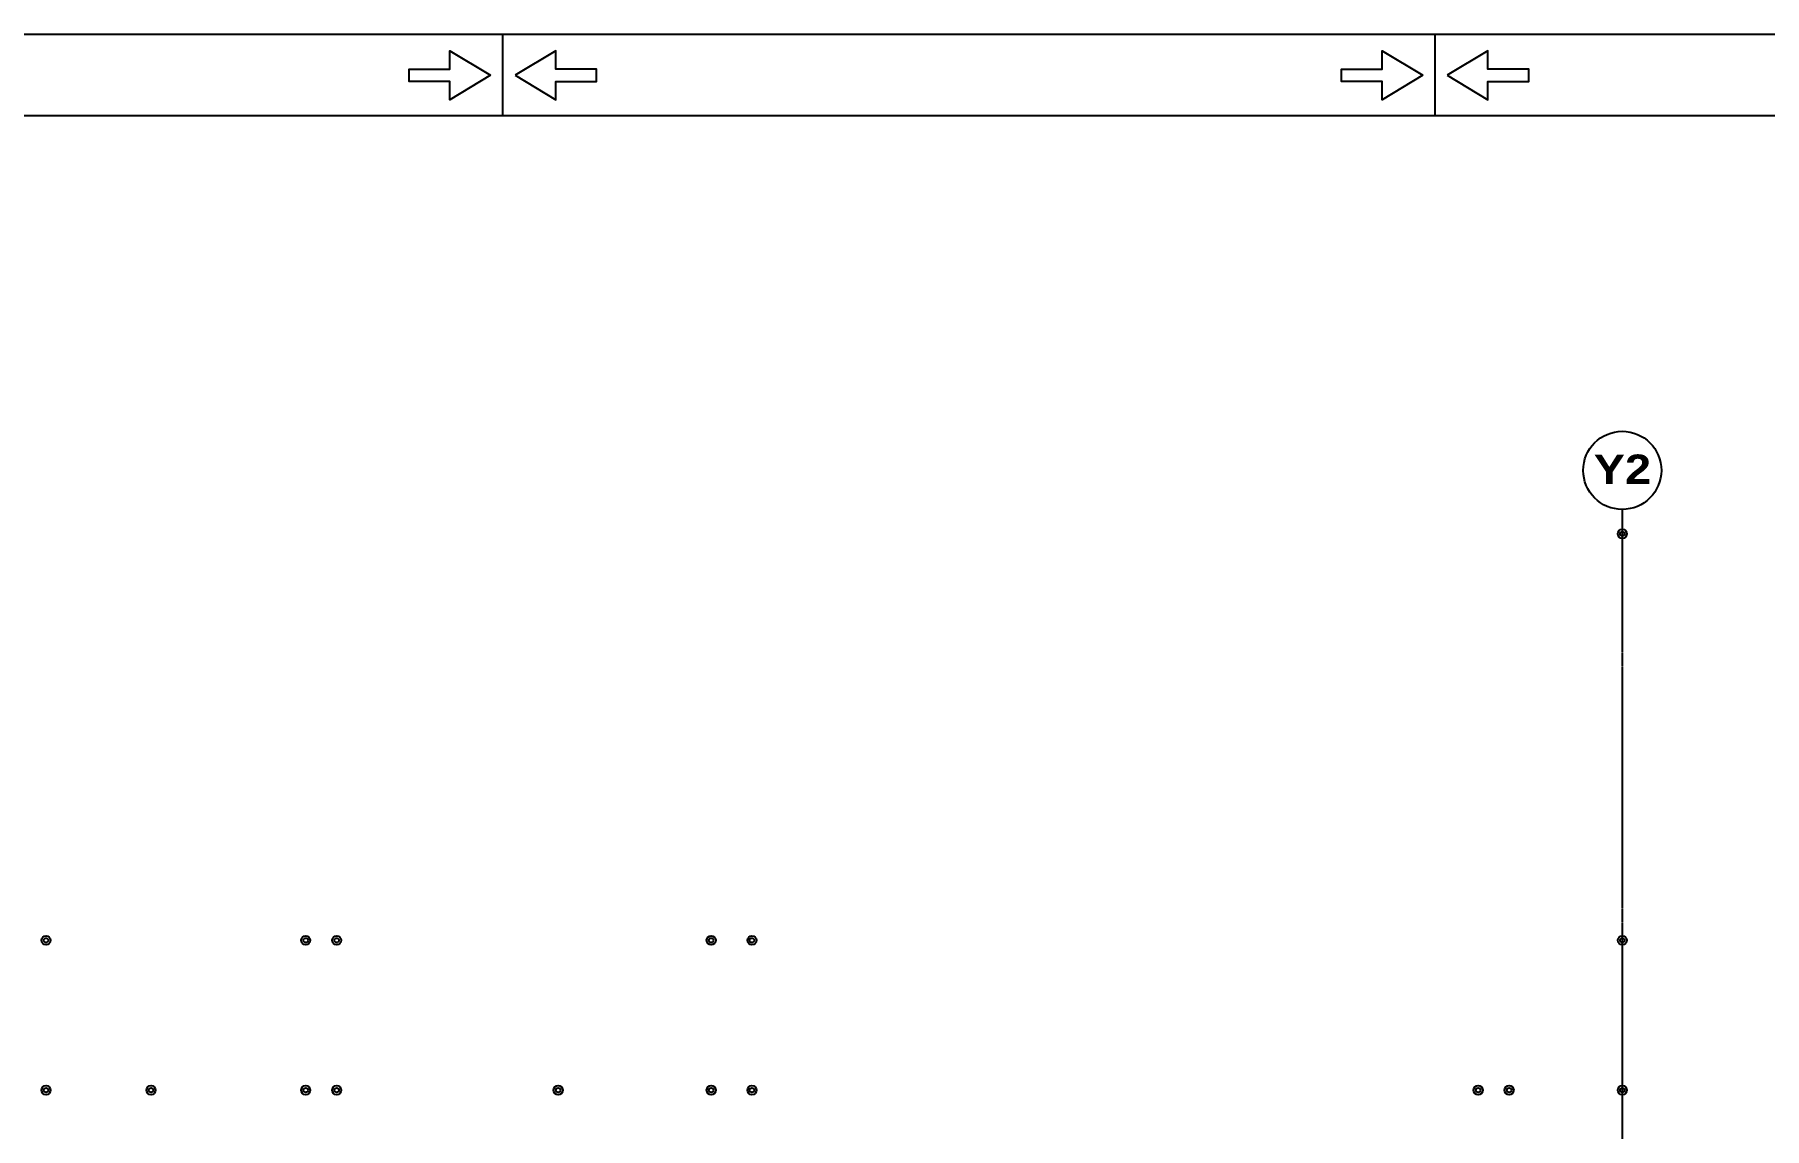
# Model space of a CAD drawing. Extents: x -15895 to 12929, y -2522 to 15173.
# Drawn here: x -14510 to -13447, y 14501 to 15173 of the extents above; entities that cross this region are included whole.
import ezdxf

# ---------------------------------------------------------------- set-up
doc = ezdxf.new("R2010")
doc.units = 0
doc.linetypes.add('ESTILO_TQS_0007', pattern=[2.1, 1.5, -0.2, 0.2, -0.2])
for name, color, linetype in [('MTH-179', 1, 'Continuous'), ('MTH-230', 1, 'Continuous'), ('MTH-EIXO-214', 4, 'Continuous'), ('MTH-MARGEM', 5, 'Continuous'), ('MTH-SIMB_COTA', 3, 'Continuous'), ('MTH-TXT-NEGRITO', 5, 'Continuous')]:
    doc.layers.add(name, color=color, linetype=linetype)
doc.styles.add('TQS_ARIAL_BLACK', font='ariblk.ttf')

msp = doc.modelspace()

# ---------------------------------------------------------------- linework, layer by layer
at = {"layer": 'MTH-179', "linetype": 'Continuous'}
for p, q in [((-8099.64, 15172.93), (-15894.64, 15172.93)), ((-14222.14, 15122.93), (-14222.14, 15172.93)), ((-13649.64, 15122.93), (-13649.64, 15172.93))]:
    msp.add_line(p, q, dxfattribs=at)
for points in [[(-14229.64, 15147.93), (-14254.64, 15132.93), (-14254.64, 15144.18), (-14279.64, 15144.18), (-14279.64, 15151.68), (-14254.64, 15151.68), (-14254.64, 15162.93), (-14229.64, 15147.93)], [(-14214.64, 15147.93), (-14189.64, 15132.93), (-14189.64, 15144.18), (-14164.64, 15144.18), (-14164.64, 15151.68), (-14189.64, 15151.68), (-14189.64, 15162.93), (-14214.64, 15147.93)], [(-13657.14, 15147.93), (-13682.14, 15132.93), (-13682.14, 15144.18), (-13707.14, 15144.18), (-13707.14, 15151.68), (-13682.14, 15151.68), (-13682.14, 15162.93), (-13657.14, 15147.93)], [(-13642.14, 15147.93), (-13617.14, 15132.93), (-13617.14, 15144.18), (-13592.14, 15144.18), (-13592.14, 15151.68), (-13617.14, 15151.68), (-13617.14, 15162.93), (-13642.14, 15147.93)]]:
    msp.add_lwpolyline(points, dxfattribs=at)
at = {"layer": 'MTH-230', "linetype": 'Continuous'}
msp.add_circle((-13534.66, 14905.16), 24, dxfattribs=at)
at = {"layer": 'MTH-EIXO-214', "linetype": 'ESTILO_TQS_0007'}
msp.add_line((-13534.66, 14881.16), (-13534.66, 12264.34), dxfattribs=at)
at = {"layer": 'MTH-MARGEM', "linetype": 'Continuous'}
msp.add_line((-8149.64, 15122.93), (-15719.64, 15122.93), dxfattribs=at)
at = {"layer": 'MTH-SIMB_COTA', "linetype": 'Continuous'}
for centre, radius in [((-13534.66, 14866.16), 2.8), ((-13534.66, 14866.16), 2.8), ((-13534.66, 14866.16), 1.4), ((-13534.66, 14866.16), 1.4), ((-14502.66, 14616.41), 2.8), ((-14502.66, 14616.41), 2.8), ((-14502.66, 14616.41), 1.4), ((-14502.66, 14616.41), 1.4), ((-14343.16, 14616.41), 2.8), ((-14343.16, 14616.41), 2.8), ((-14343.16, 14616.41), 1.4), ((-14343.16, 14616.41), 1.4), ((-14324.16, 14616.41), 2.8), ((-14324.16, 14616.41), 2.8), ((-14324.16, 14616.41), 1.4), ((-14324.16, 14616.41), 1.4), ((-14094.16, 14616.41), 2.8), ((-14094.16, 14616.41), 2.8), ((-14094.16, 14616.41), 1.4), ((-14094.16, 14616.41), 1.4), ((-14069.16, 14616.41), 2.8), ((-14069.16, 14616.41), 2.8), ((-14069.16, 14616.41), 1.4), ((-14069.16, 14616.41), 1.4), ((-13534.66, 14616.41), 2.8), ((-13534.66, 14616.41), 2.8), ((-13534.66, 14616.41), 1.4), ((-13534.66, 14616.41), 1.4), ((-14502.66, 14524.35), 2.8), ((-14502.66, 14524.35), 1.4), ((-14438.16, 14524.35), 2.8), ((-14438.16, 14524.35), 2.8), ((-14438.16, 14524.35), 1.4), ((-14438.16, 14524.35), 1.4), ((-14343.16, 14524.35), 2.8), ((-14343.16, 14524.35), 1.4), ((-14324.16, 14524.35), 2.8), ((-14324.16, 14524.35), 1.4), ((-14188.16, 14524.35), 2.8), ((-14188.16, 14524.35), 2.8), ((-14188.16, 14524.35), 1.4), ((-14188.16, 14524.35), 1.4), ((-14094.16, 14524.35), 2.8), ((-14094.16, 14524.35), 1.4), ((-14069.16, 14524.35), 2.8), ((-14069.16, 14524.35), 1.4), ((-13623.16, 14524.35), 2.8), ((-13623.16, 14524.35), 2.8), ((-13623.16, 14524.35), 1.4), ((-13623.16, 14524.35), 1.4), ((-13604.16, 14524.35), 2.8), ((-13604.16, 14524.35), 2.8), ((-13604.16, 14524.35), 1.4), ((-13604.16, 14524.35), 1.4), ((-13534.66, 14524.35), 2.8), ((-13534.66, 14524.35), 1.4)]:
    msp.add_circle(centre, radius, dxfattribs=at)

# ---------------------------------------------------------------- texts
at = {"layer": 'MTH-TXT-NEGRITO', "linetype": 'Continuous', "style": 'TQS_ARIAL_BLACK'}
msp.add_text('Y2', height=18, dxfattribs=at).set_placement((-13552.2, 14896.88))

doc.saveas('drawing.dxf')
